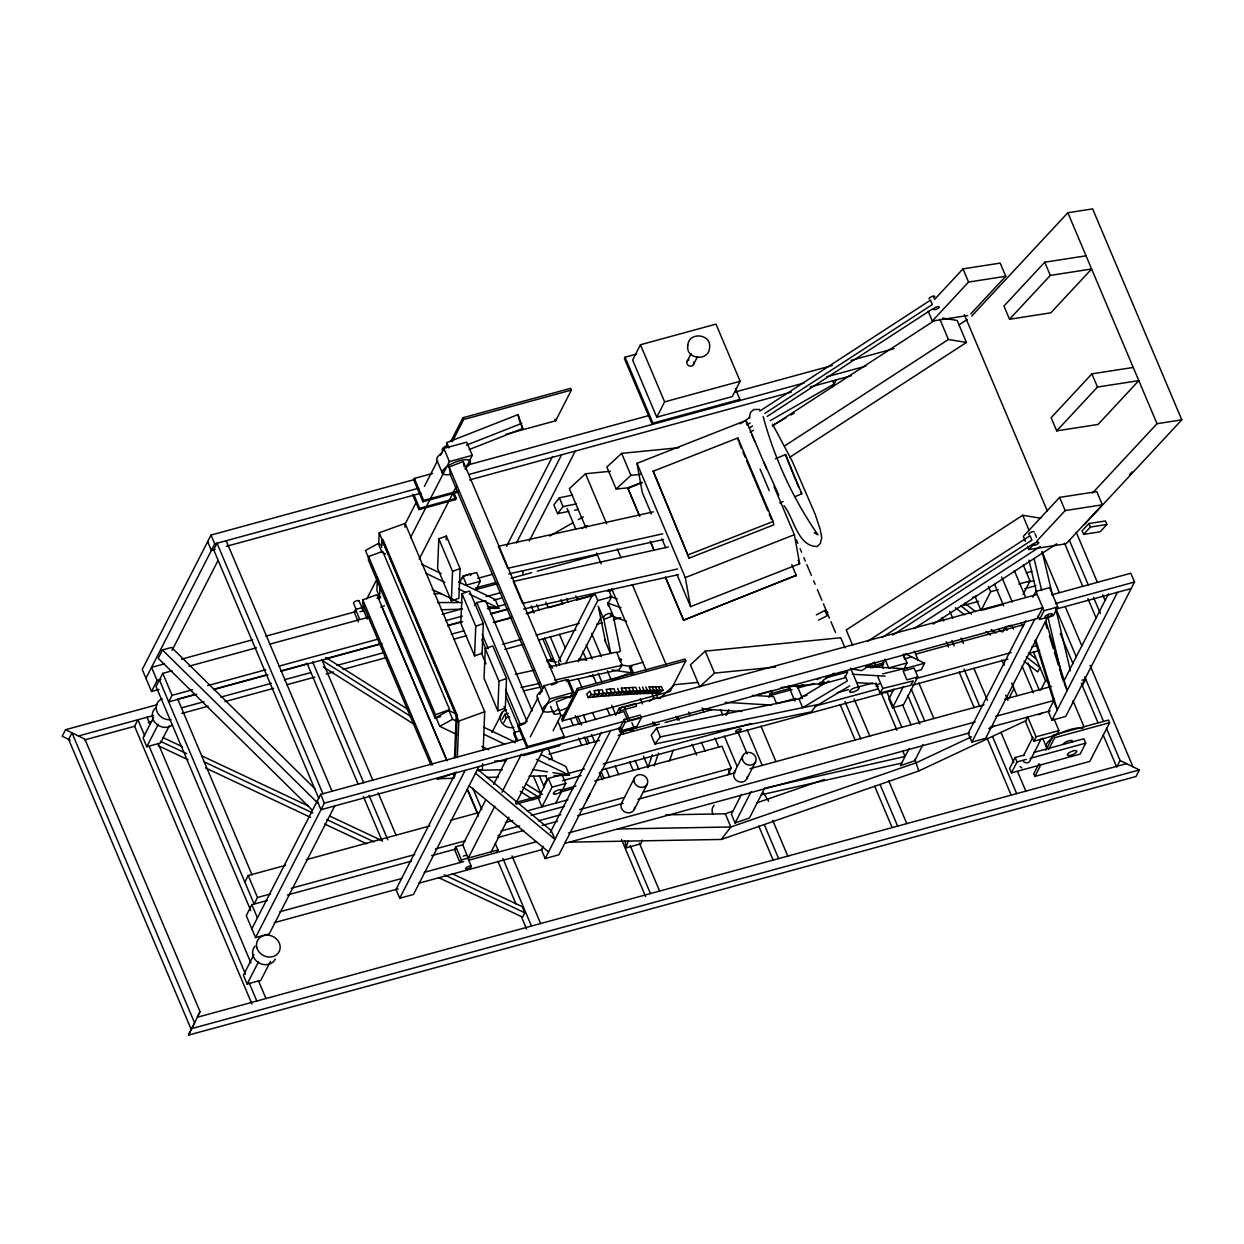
<?xml version="1.0" encoding="UTF-8"?>
<svg xmlns="http://www.w3.org/2000/svg" width="1244" height="1244" viewBox="0 0 1244 1244"><rect width="100%" height="100%" fill="white"/><g stroke="black" fill="none" stroke-linecap="round" stroke-linejoin="round"><path stroke-width="1.5" d="M446.705 759.851L376.916 594.71L362.781 599.81L362.626 603.527L430.922 765.107M435.307 718.426L435.462 714.725L449.597 709.609L382.717 551.387L368.582 556.503L368.442 560.204L435.307 718.426L440.609 716.513M377.43 576.983L376.885 590.449L379.887 597.555M378.736 544.312L379.202 532.774L405.109 523.413L484.709 711.723L483.17 750.179M379.513 599.173L380.058 585.753M381.597 547.391L381.908 539.725L382.857 539.383L457.154 715.176L455.459 757.378M404.953 527.254L405.109 523.413M438.805 538.792L437.608 568.461L451.354 600.992L458.896 598.255L460.093 568.601L446.347 536.071L438.805 538.792L452.552 571.323L451.354 600.992M446.192 539.787L446.347 536.071M453.904 773.053L453.749 776.894L454.682 776.551L454.837 772.711M454.511 757.72L456.206 715.518L381.908 539.725M462.022 593.73L460.824 623.399L474.57 655.93L482.112 653.193L483.31 623.539L469.563 591.009L462.022 593.73L475.768 626.261L474.57 655.93M457.326 757.627L458.803 721.1L452.038 705.115M485.238 648.668L484.056 678.338L497.802 710.853L505.328 708.131L506.526 678.462L492.779 645.947L485.238 648.668L498.984 681.199L497.802 710.853M482.625 763.629L482.392 769.398L478.94 770.642M749.106 418.311L750.505 412.495L753.693 409.525L759.571 409.463M647.891 767.719L652.307 754.906M642.231 840.089L640.971 843.774L625.856 847.895L628.375 840.602M654.126 765.915L658.527 753.164M669.459 761.157L673.253 750.148M1106.522 728.44L1120.082 760.504L1139.38 769.927L1136.021 776.489L188.513 1035.101L191.623 1028.648M70.239 740.18L62.2 736.246L65.559 729.699L84.856 739.123L200.035 1011.605L191.871 1028.539L1139.38 769.927M726.465 714.491L728.797 709.655M414.983 479.391L211.029 535.06L142.236 669.505L151.519 691.477L159.014 689.425M145.952 678.291L214.745 543.846L418.699 488.192M314.779 788.603L171.579 647.44L162.42 649.943L158.175 658.263L312.384 810.264M172.061 650.348L218.042 560.484M151.519 691.477L157.117 680.546L160.865 679.519M172.123 670.811L162.762 673.362L156.044 686.486L250.79 910.624M153.618 717.337L143.076 737.941L146.792 746.742L160.523 742.995L169.308 725.812M192.649 689.72L172.045 695.334L168.686 701.896L196.785 694.23M146.792 746.742L158.221 724.412M432.648 473.451L414.345 478.442L413.677 479.749L422.96 501.736L457.745 492.235M364.679 606.932L355.535 609.436L354.182 612.048L358.365 621.938M364.165 604.102L362.393 607.554L367.275 619.092M366.825 598.908L377.445 578.149M404.875 524.533L416.382 502.032M424.359 486.466L437.639 460.529M440.283 455.335L443.828 448.415L466.718 442.164L472.285 455.351L465.209 469.19M450.732 441.573L462.939 417.72L570.623 388.33L571.369 390.087L555.679 420.767L505.546 434.436M452.349 441.636L463.685 419.477L571.369 390.087M412.51 494.381L418.933 509.605L419.601 508.283L456.221 498.3L453.36 491.536M422.96 501.736L423.629 500.415L458.414 490.929M410.458 537.703L449.395 461.602L472.285 455.351M244.85 882.089L248.209 875.527L285.653 865.311M419.181 559.147L456.361 486.497M418.933 509.605L455.553 499.606L456.221 498.3M267.242 900.485L251.848 904.683L246.265 915.615L255.549 937.587L269.279 933.84L334.714 805.956M270.601 893.923L257.492 897.499L254.134 904.061L159.403 679.924M197.516 1016.535L200.035 1011.605M188.513 1035.101L194.593 1022.895L71.996 732.84L68.638 739.402L191.234 1029.457M251.832 928.801L320.625 794.356L524.719 738.656M255.549 937.587L324.342 803.157L623.928 721.38M253.931 954.661L243.389 975.265L247.105 984.051L260.836 980.303L270.492 961.41M247.105 984.051L258.519 961.736M459.518 582.798L462.877 576.236L476.607 572.489L480.324 581.275L476.125 589.469M506.557 546.271L552.538 456.424M516.462 542.975L561.557 454.837M529.306 540.953L575.288 451.09M636.15 354.182L625.048 357.215L624.379 358.521L652.229 424.453L652.913 423.131L739.885 399.402L735.359 388.703M640.458 344.743L632.621 360.045L656.77 417.175L732.296 396.572L740.133 381.27L715.984 324.124L640.458 344.743L664.607 401.874L656.77 417.175M456.159 771.933L396.012 889.444L399.728 898.23L413.459 894.483L478.909 766.599M399.728 898.23L465.178 770.347M491.909 732.623L502.358 712.221M502.265 719.25L504.784 714.336L508.205 713.403M687.108 361.444L691.135 353.576M503.742 722.764L506.261 717.85L509.698 716.917M693.483 364.554L697.495 356.686M463.157 844.754L455.833 846.744L454.495 849.372L460.062 862.558L461.415 859.931L498.035 849.947L495.236 843.354M519.837 730.928L514.347 732.421L513.663 733.742L516.524 740.491M557.841 721.318L564.278 736.541L527.658 746.524L526.989 747.846L517.691 725.874L518.375 724.552L525.699 722.562M485.72 799.908L462.706 844.878L468.273 858.065L494.832 806.174M493.681 784.342L506.961 758.389M514.923 742.823L516.695 739.356M524.673 723.79L537.937 697.853M539.709 694.385L544.141 685.739L567.031 679.488L572.598 692.675L569.939 697.868M593.201 593.497L558.292 661.73L559.769 665.245M565.491 663.705L597.789 600.572L611.535 596.825L608.549 589.796M501.907 792.335L521.391 754.268M530.239 736.977L549.708 698.926L572.598 692.675M523.631 754.393L522.962 755.714L559.582 745.716L560.251 744.41M578.351 661.652L601.054 617.304M608.036 603.651L611.535 596.825M491.162 851.813L508.874 817.215M515.949 803.375L543.395 749.759M553.129 730.726L561.091 715.16M577.371 688.445L561.666 719.125L562.412 720.882L670.096 691.477L685.802 660.813L685.055 659.056L577.371 688.445L578.102 690.202L562.412 720.882M496.683 852.56L498.035 849.947M563.61 737.847L564.278 736.541M739.2 400.708L739.885 399.402M543.675 785.819L547.033 779.257L545.603 775.883M548.324 778.402L538.263 798.073L541.98 806.858L552.041 787.188L565.771 783.44L562.055 774.654L548.324 778.402L552.041 787.188M555.71 803.111L565.771 783.44M643.179 662.259L630.35 665.742L629.464 667.499L632.434 674.528M543.208 846.293L541.435 849.761L545.152 858.547L558.883 854.799L622.544 730.368M550.283 832.469L601.567 732.249M615.656 715.284L619.388 707.991L635.404 703.622L636.524 706.265L620.507 710.635L619.014 713.543M545.152 858.547L610.586 730.663M452.163 873.677L522.231 906.658L524.828 912.769L522.589 917.139L438.494 877.564M619.745 728.16L624.224 719.421L640.24 715.051L641.344 717.695L636.213 727.74L620.181 732.11L618.703 728.595M620.181 732.11L625.328 722.064L641.344 717.695M586.686 800.296L590.029 793.75M832.547 387.024L836.201 379.887M634.487 777.873L621.44 803.36A7.091 6.204 27.1 0 0 626.416 812.565A7.091 6.204 27.1 0 0 634.735 807.216M634.191 809.595L647.238 784.093M725.952 715.347L727.631 712.081M727.895 774.748L731.254 768.201L721.971 746.229L594.632 780.968M768.885 697.2L772.26 690.591L757.612 694.587M734.131 772.617L742.823 755.637M746.866 778.837L755.559 761.872M741.548 794.294L731.363 814.214L735.08 822.999L749.432 818.023L764.92 787.747M735.08 822.999L751.205 791.479M884.204 660.626L881.934 665.058L883.427 668.572M903.579 657.065L905.259 653.784L924.556 663.223L921.213 669.785L915.615 671.309M903.968 668.852L906.985 662.943L903.268 654.157M893.892 689.098L888.854 698.957L892.554 707.758L903.548 704.757L917.839 676.829L914.122 668.044L903.144 671.029L906.845 679.83L917.839 676.829M892.554 707.758L903.486 686.393M909.193 748.422L900.345 765.713L914.698 760.737L922.986 744.565M998.154 589.672L990.644 591.724L981.034 610.524L975.001 596.265M1002.882 632.014L1005.51 626.883L1011.139 625.343M1023.019 594.648L1030.016 580.979L1023.237 564.947M1032.893 597.213L1035.879 591.382L1049.609 587.634L1057.773 606.979L1053.31 615.718L1039.564 619.465L1038.087 615.951M1025.662 620.958L968.19 733.276L971.906 742.062L985.637 738.314L1048.428 615.624M971.906 742.062L1034.681 619.372M1039.564 619.465L1044.043 610.726L1057.773 606.979M1008.775 698.708L1014.093 688.321M1040.73 690.078L1045.52 680.701L1033.437 652.105M1024.465 754.984L1015.182 757.518L1009.599 768.45L1011.45 772.851L1080.119 754.113L1085.701 743.181L1083.851 738.78L1033.748 752.464M1011.45 772.851L1017.048 761.919L1026.331 759.384M1023.439 755.746L1032.986 737.117M1054.477 699.315L1048.288 711.413L1052.004 720.198L1065.735 716.451L1134.528 582.021L1130.812 573.235L1051.709 594.819M1064.211 680.312L1108.42 593.901M1036.05 736.821L1027.699 717.042L1025.46 721.411L1033.811 741.191L1036.05 736.821L1058.939 730.57L1054.057 719.032M1041.135 738.983L1029.861 761.001A4.059 3.545 27.1 0 1 1023.408 761.483M1052.004 720.198L1117.439 592.331M1038.958 763.66L1033.78 773.752L1034.899 776.396L1089.822 761.406L1109.632 722.702L1108.513 720.074L1053.59 735.064L1045.831 750.21M1034.899 776.396L1040.933 764.609M1048.676 749.479L1054.694 737.708L1109.632 722.702M1058.939 730.57L1056.7 734.94L1033.811 741.191M1082.358 685.755L1085.717 679.193L1082.016 680.204M1120.082 760.504L1116.723 767.05L1103.179 735.002M880.006 692.955L882.789 688.445L913.329 680.888L910.53 685.397L880.006 692.955L875.823 683.065M474.757 605.377L476.779 602.578L485.58 600.65L532.168 710.868M549.133 666.908L616.62 652.089L622.202 665.276L618.843 669.925L566.347 681.463M569.363 842.141L721.256 839.451L730.85 826.98L916.33 762.696L971.548 736.775M572.52 495.096L559.333 497.802L553.86 504.877L557.576 513.663L568.897 511.346M557.576 513.663L563.05 506.603L576.236 503.898M802.567 698.148L656.661 728.098L651.203 735.157L654.919 743.959L811.368 711.848L816.841 704.773M654.919 743.959L660.377 736.883L818.879 704.353L849.714 685.864M934.524 299.477L962.996 268.875L1000.176 263.106L1005.758 276.292L970.802 313.861M928.148 311.124L932.331 321.014L968.563 282.061L1005.758 276.292M971.751 316.023L1067.85 212.74L1092.636 208.899L1181.8 419.85L1084.395 524.548M1086.043 255.813L1044.727 262.22L1003.955 306.055L1009.537 319.242L1050.853 312.819L1091.626 268.999L1050.309 275.406L1009.537 319.242M1133.237 367.447L1091.905 373.853L1051.133 417.689L1056.716 430.859L1098.032 424.453L1138.804 380.633L1097.488 387.039L1056.716 430.859M1027.528 546.256L1028.912 549.553L1066.108 543.784L1102.355 504.815L1096.773 491.629L1059.593 497.398L1023.346 536.366L1025.429 541.311M1028.912 549.553L1034.091 543.986M1036.687 541.202L1065.159 510.584L1102.355 504.815M1092.512 493.028L1157.013 423.706L1181.8 419.85M1129.77 474.399L1132.04 471.958M1088.904 523.537L1082.109 530.846L1083.602 534.36L1100.131 531.794L1106.927 524.486L1105.434 520.972L1088.904 523.537L1090.397 527.052L1083.602 534.36M591.335 694.603L589.858 691.089L586.748 694.059L588.225 697.589L591.335 694.603L603.62 693.297L600.401 696.282L592.331 697.122L595.503 694.136L593.994 690.622L602.127 689.782L603.635 693.297L600.385 696.282L640.38 693.592L644.05 690.576L637.27 690.855L633.647 693.872L637.255 690.855L619.201 691.944L615.764 694.961L619.17 691.959L603.635 693.297M595.472 694.136L592.362 697.122L588.225 697.589M610.384 471.274L585.489 473.731L569.379 488.674L586.002 528M678.897 447.7L621.642 453.36L606.87 467.044L616.153 489.016L629.511 487.695M616.153 489.016L630.926 475.332L640.473 474.384M845.034 647.891L840.742 637.752L705.224 651.125L690.451 664.809L699.75 686.797L714.522 673.097L775.587 667.064M659.88 698.382L674.652 684.682L697.62 682.427M607.601 692.924L604.335 695.909L607.616 692.924L606.108 689.409L610.026 689.052L611.535 692.566L608.223 695.567L611.535 692.566M615.376 692.255L612.032 695.24L615.391 692.255L613.883 688.741L610.058 689.052M626.587 691.446L623.12 694.447L626.618 691.431L625.11 687.916L621.456 688.165L622.917 691.68L619.481 694.681L622.933 691.68L621.456 688.165M630.21 691.213L626.696 694.23L630.226 691.213L628.718 687.699L625.126 687.916M633.756 691.026L630.21 694.043L633.787 691.026L632.279 687.512L628.733 687.699M640.676 690.7L637.052 693.717L640.707 690.7L639.198 687.186M658.48 686.735L659.973 690.249L647.378 690.467L643.63 693.499L647.362 690.467L644.065 690.576L640.365 693.592L656.117 693.266L659.958 690.249L662.959 690.233L661.481 686.719L649.135 686.875M650.596 690.389L646.864 693.406L650.612 690.389L649.119 686.875M653.784 690.327L650.006 693.343L653.8 690.327L652.291 686.812M656.91 690.28L653.1 693.297L656.925 690.28L655.417 686.766M659.973 690.249L656.101 693.266L659.087 693.266L662.959 690.233M649.275 701.336L653.769 698.102L659.553 698.444M740.258 423.8L750.008 417.455M759.757 411.126L930.465 300.177L932.316 304.578L764.873 413.397M746.991 425.028L750.241 422.913M749.292 428.045L752.542 425.946M767.159 416.429L932.984 308.652M772.353 425.899L934.275 320.657M959.062 324.839L967.194 319.553M784.871 445.772L948.41 339.472L966.448 342.458L957.149 320.47L942.734 318.091M789.956 457.154L966.448 342.458M1040.746 518.25L1022.724 515.265L846.231 629.977L852.653 645.201M867.457 641.406L1030.032 535.744L1031.882 540.145L882.323 637.348M817.292 679.613L820.542 677.498M822.844 680.515L834.226 673.128M892.741 635.093L1032.551 544.219M914.013 628.624L1040.326 546.536M874.656 662.15L861.657 670.609L850.569 668.774M933.187 624.115L1056.731 543.815M828.737 681.043L798.959 698.895L802.675 707.681L847.335 680.903L845.111 675.632M549.739 536.008L573.266 522.542M578.304 519.65L583.343 516.773M582.021 528.451L587.059 525.559M750.039 432.212L753.397 430.3M770.192 420.674L834.04 384.101L832.547 380.586M772.431 425.588L785.866 417.891M790.904 414.998L794.263 413.086M381.784 545.183L378.285 543.504L365.441 550.517L369.157 559.302M454.107 713.014L448.882 710.511L436.022 717.524L439.738 726.309L457.248 734.675M439.738 726.309L452.598 719.296L457.823 721.8M816.328 614.878L824.865 610.446L827.835 612.343M818.552 620.15L827.104 615.733L824.865 610.446M988.809 728.673L993.987 726.232M721.256 839.451L918.741 771L1026.409 720.463M1038.569 714.756L1042.037 713.123M775.401 458.756L785.539 454.558L801.774 493.821L795.009 496.636M779.801 502.934L783.176 501.534M610.695 653.116L603.853 619.434L613.261 615.718L607.678 602.531L608.44 606.279M617.351 652.509L620.476 651.265L613.261 615.718M447.234 446.098L446.612 442.677L518.095 414.579L522.729 428.496L469.128 449.582M466.422 445.15L521.796 423.364M542.011 691.726L450.655 475.581L449.1 467.044L463.203 461.493L556.83 683.003L551.543 685.071M651.312 513.803L642.262 492.375L637.006 463.328L746.089 420.441L766.459 468.646M653.224 471.227L737.863 437.95L773.146 521.454L773.768 524.859L689.145 558.152L653.224 471.227L689.145 558.152M639.121 515.078L627.738 487.85L642.059 482.206M627.831 488.363L642.153 482.719M688.523 554.731L773.146 521.454M794.372 534.702L799.643 563.75L690.56 606.652L685.288 577.589L794.372 534.702L774.001 486.497M683.547 620.196L796.3 575.319L683.547 620.196L665.478 577.449M575.863 694.245L556.223 701.974L560.857 715.891L566.222 713.792M615.174 678.789L627.691 673.875M559.924 710.775L567.077 707.96M377.041 598.317L380.68 596.996M452.552 571.323L460.093 568.601M380.757 607.103L384.396 605.781M475.768 626.261L483.31 623.539M498.984 681.199L506.526 678.462M456.206 715.518L457.154 715.176M458.803 721.1L484.709 711.723M436.924 779.319L453.158 773.441M665.758 814.851L725.283 813.794L732.623 811.244M756.492 802.971L824.445 779.428M664.607 401.874L740.133 381.27M467.371 465.101L648.87 415.558M734.94 392.062L832.236 365.518M850.943 360.402L893.985 348.662M469.221 474.399L804.137 382.981M826.591 376.854L865.886 366.125M215.134 549.397L211.387 550.408L207.67 541.622M226.361 546.318L420.954 493.215M469.594 479.935L791.433 392.093M810.139 386.993L851.316 375.75M164.659 663.783L151.55 667.359L157.117 680.546M181.531 659.18L252.734 639.743M265.858 636.166L355.8 611.613M477.618 578.367L492.608 574.277M480.324 581.275L466.593 585.022L462.877 576.236M188.979 666.209L256.388 647.813M269.497 644.236L368.737 617.148M475.472 588.008L496.076 582.394M511.051 578.304L531.654 572.675M537.268 571.151L597.198 554.793M475.021 589.843L497.18 583.794M486.124 596.622L500.897 592.595M442.133 614.272L462.441 608.72M493.837 600.152L501.239 598.131M207.624 685.631L265.672 669.785M278.78 666.209L378.036 639.121M445.445 620.725L462.286 616.122M488.503 608.969L492.251 607.943M497.864 606.403L505.359 604.366M65.559 729.699L157.304 704.648M177.908 699.019L192.882 694.945M213.486 689.316L265.921 675.01M280.895 670.92L307.113 663.767M325.835 658.651L380.151 643.832M447.56 625.437L460.669 621.86M490.618 613.681L507.474 609.078M213.626 689.627L267.942 674.808M281.051 671.231L382.157 643.63M447.7 625.748L462.69 621.658M490.774 613.992L507.63 609.389M493.246 622.373L511.968 617.273M526.943 613.183L594.321 594.788M607.43 591.211L613.043 589.687M78.419 735.981L153.354 715.533M181.469 707.867L203.938 701.725M220.81 697.122L271.379 683.314M284.503 679.737L310.72 672.584M336.953 665.416L383.79 652.633M451.23 634.238L464.339 630.646M494.319 622.466L511.175 617.864M526.165 613.774L533.66 611.737M548.651 607.647L563.641 603.558M576.749 599.966L593.606 595.378M608.596 591.273L612.343 590.262M84.436 739.978L135.021 726.185M148.129 722.593L151.877 721.582M181.857 713.403L208.075 706.234M224.946 701.632L273.649 688.336M286.758 684.76L314.856 677.094M326.099 674.03L333.594 671.978M342.971 669.428L386.06 657.656M453.5 639.26L466.609 635.668M502.529 644.345L521.252 639.245M536.226 635.155L579.269 623.399M504.8 649.384L523.506 644.268M538.481 640.178L575.925 629.962M596.514 624.348L602.127 622.809M613.354 619.745L620.849 617.708M552.709 668.106L546.691 660.58L553.393 658.745M578.102 690.202L685.802 660.813M1026.331 572.846L1031.882 571.338M1018.774 584.042L1030.016 580.979M972.746 597.275L976.447 596.28M1028.197 582.145L1033.748 580.637M517.691 725.874L523.195 724.366M963.836 605.346L978.624 601.318M1024.838 588.707L1035.941 585.675M1037.169 594.461L624.146 707.183L629.728 720.369L1042.752 607.647L1037.154 618.579L624.13 731.301M982.9 610.011L1003.519 604.382M560.298 728.953L623.959 711.568L627.676 720.354M1055.41 603.62L1134.528 582.021M620.88 727.849L320.983 809.704L317.267 800.918M1055.736 609.171L1131.185 588.583M629.759 728.378L620.849 730.803L619.372 727.289M633.32 727.398L636.881 726.434M825.783 677.887L847.724 671.9L844.66 677.887L820.9 684.371M548.977 754.222L599.515 740.429M618.221 735.313L659.413 724.086M665.027 722.546L711.817 709.78M769.849 693.934L790.438 688.321M796.051 686.781L803.531 684.744M867.177 667.375L884.017 662.772M915.848 654.095L1024.403 624.457M769.601 695.707L792.039 689.596M797.653 688.056L814.478 683.469M872.433 667.655L883.644 664.591M904.217 658.978L911.696 656.941M906.985 662.943L888.683 667.935L884.966 659.149M777.158 703.451L795.818 698.366M801.416 696.842L807.014 695.303M902.164 669.334L924.556 663.223M837.243 692.706L848.439 689.642M857.769 687.092L872.697 683.018M562.008 775.168L584.462 769.041M603.184 763.94L751.049 723.573M814.696 706.203L878.342 688.834M915.771 678.618L1011.232 652.571M1031.82 646.942L1037.434 645.418M562.397 780.703L581.103 775.603M601.692 769.989L893.69 690.28M912.412 685.18L1007.873 659.118M1028.461 653.504L1039.689 650.441M306.257 859.682L429.849 825.954M450.452 820.325L478.536 812.659M515.98 802.442L540.331 795.802M560.92 790.173L575.91 786.084M516.136 804.106L540.145 797.559M560.469 792.008L573.391 788.478M527.238 810.886L567.87 799.799M505.406 822.486L512.808 820.465M531.266 815.426L564.512 806.345M291.205 888.294L414.796 854.566M435.384 848.952L465.349 840.773M500.928 831.054L519.65 825.954M538.372 820.838L560.857 814.711M579.58 809.595L624.519 797.326M643.241 792.21L731.254 768.201M287.426 894.965L411.437 861.128M431.621 855.623L456.377 848.859M497.569 837.616L523.786 830.463M542.104 825.472L557.499 821.258M577.683 815.753L623.026 803.375M638.016 799.286L734.971 772.819M749.945 768.73L984.02 704.85M1004.623 699.221L1051.429 686.455M279.916 911.728L401.719 878.482M424.204 872.339L463.732 861.563M469.19 860.071L536.646 841.659M568.508 832.967L975.156 721.971M995.775 716.342L1053.87 700.496M274.318 922.659L398.002 888.9M418.622 883.271L542.306 849.512M564.792 843.385L969.574 732.903M990.177 727.273L1050.154 710.915M1030.032 758.373L1085.701 743.181M197.314 1017.25L1126.52 763.645M882.618 673.921L907.747 667.701M766.568 787.763L905.072 756.476L902.833 751.205M761.328 794.776L901.682 763.085M653.504 511.828L498.424 546.303L507.707 568.275L662.788 533.8M508.718 573.904L663.565 539.492M668.37 546.987L513.274 581.461L522.573 603.433L677.653 568.959M523.584 609.062L678.431 574.65M515.389 674.326L534.127 670.205M520.956 687.512L539.709 683.391M554.7 680.095L622.202 665.276M523.226 690.918L540.098 687.217M548.931 759.633L552.445 758.856L547.935 748.204M574.541 510.18L578.32 509.402M932.331 321.014L967.645 315.541M1090.397 527.052L1106.927 524.486M781.045 687.528L825.067 683.174M632.294 687.512L635.762 687.341L637.27 690.855M433.736 593.761L441.356 593.559M437.453 602.547L462.084 602.562M441.169 609.747L462.348 609.187M487.353 608.518L498.906 608.207L495.19 599.421L458.554 581.897M494.801 761.017L506.23 760.706M477.572 770.363L502.327 769.709M438.634 778.697L454.029 778.293M486.746 777.422L498.284 777.111M529.089 776.287L546.396 775.836M554.093 775.634L569.488 775.214L565.787 766.428L541.358 754.75M617.568 828.971L730.85 826.98L725.283 813.794M865.855 666.457L904.466 668.743M852.202 674.232L885.013 676.161M857.178 682.676L876.476 683.811M752.371 695.365L773.597 696.624L776.583 703.653M725.19 702.331L771.529 705.068M703.14 709.173L741.751 711.459M578.864 658.916L586.453 660.004M620.601 664.934L631.983 666.582M546.691 660.58L556.301 661.963M612.048 670.003L633.196 673.066M589.267 676.052L593.077 676.596M610.151 679.068L613.945 679.613M487.866 606.512L498.906 608.207L469.252 594.026M532.665 769.554L547.391 771.824M552.927 772.679L569.488 775.214L536.351 759.353M814.214 532.712L815.52 533.101M609.995 596.358L617.257 598.939M608.254 603.216L620.974 607.725M612.235 616.215L626.634 621.3M163.12 737.661L182.386 746.727M201.652 755.792L308.512 806.081M329.536 815.971L382.095 840.711M160.445 741.3L186.724 753.662M204.234 761.903L312.85 813.016M326.861 819.609L374.164 841.877M444.232 874.843L524.828 912.769M158.206 745.669L187.984 759.68M205.509 767.921L310.611 817.386M324.622 823.994L366.669 843.774M421.918 564.372L441.107 573.546M385.5 553.969L382.001 552.305L378.285 543.504M425.619 573.157L444.823 582.347M458.772 589.018L465.754 592.362M432.15 589.438L458.398 601.987M483.776 727.211L515.187 742.233M483.994 734.318L504.94 744.332M481.739 746.4L488.736 749.743M1045.52 680.701L1048.739 682.287M815.473 533.427L817.961 534.827C793.237 499.31 774.39 458.336 763.163 416.553M325.757 657.47L407.861 709.344M526.072 784.047L542.493 794.418M322.227 660.486L410.878 716.497M522.527 787.048L537.315 796.393M323.269 666.924L415.216 725.019M520.287 791.417L533.427 799.721M1019.987 766.553L1021.899 767.937M964.8 603.262L975.467 611.582M998.31 629.402L1001.358 631.781M1028.788 653.178L1036.392 659.118M960.741 605.75L971.409 614.069M991.204 629.511L995.775 633.072M1026.253 656.848L1039.953 667.546L1037.729 671.915L1024.014 661.217M955.454 607.741L964.598 614.863M985.932 631.501L990.504 635.078M477.68 769.352L551.232 830.619L554.948 839.405L475.503 773.239M469.112 785.741L548.542 851.907M162.42 649.943L318.013 803.313M763.505 793.034L768.605 801.245M772.54 424.142L792.101 461.011L815.053 513.959L820.123 529.073L821.74 537.703L820.34 543.504L817.137 546.474C797.575 546.598 794.092 518.095 784 505.639M800.841 492.018L801.774 493.821M778.744 495.003L763.707 461.851M760.1 469.081L769.243 490.696M796.72 482.579L798.835 487.493M1067.85 212.74L1157.013 423.706M1044.727 262.22L1050.309 275.406M1091.905 373.853L1097.488 387.039M1076.231 532.292L1097.41 582.394M1102.713 594.912L1104.967 600.277M962.996 268.875L968.563 282.061M1059.593 497.398L1065.159 510.584M1069.342 540.16L1088.251 584.882M1093.554 597.415L1100.365 613.51M1064.475 543.13L1082.638 586.079M1087.925 598.597L1096.244 618.284M964.38 314.716L1047.386 511.097M1035.07 533.816L1036.547 537.346M1041.943 551.465L1059.235 592.393M1065.253 606.637L1081.798 645.776M1090.071 665.353L1132.942 766.786M939.842 319.195L948.41 339.472M1022.724 515.265L1029.146 530.488M1055.347 607.336L1076.418 657.205M1084.706 676.798L1103.521 721.318M1060.261 633.491L1073.059 663.767M1081.347 683.345L1097.908 722.531M1035.879 591.382L1044.043 610.726M1072.95 700.652L1083.975 726.745M1064.226 683.469L1067.212 690.498L1045.753 620.834M1014.295 570.592L1025.616 597.353M1001.7 577.014L1012.274 602.049M1021.34 623.508L1022.863 627.069M994.594 584.369L1003.659 605.828M1011.978 625.499L1013.487 629.075M1027.839 663.036L1039.175 689.845M1053.59 735.064L1054.694 737.708M988.389 586.375L990.644 591.724M1005.51 626.883L1007.018 630.444M1022.07 666.084L1033.375 692.799M1042.659 738.252L1046.328 746.944A21.272 7.137 -22.9 0 1 1052.517 737.847M1001.918 659.926L1004.172 665.276M1011.699 683.096L1016.97 695.567M1005.665 695.163L1007.904 700.434M1015.182 757.518L1017.048 761.919M949.81 611.333L952.826 618.455M961.099 638.032L963.354 643.366M973.896 668.292L987.441 700.341M1000.985 732.374L1013.767 762.65M1017.53 771.544L1025.818 791.122M942.159 617.382L943.667 620.943M951.94 640.536L954.21 645.869M963.991 669.008L979.79 706.39M992.572 736.666L1016.659 793.625M946.326 641.748L948.597 647.082M959.124 672.009L974.176 707.618M986.959 737.879L1011.045 794.838M914.356 651.172L918.134 660.082M918.834 682.956L933.871 718.534M911.183 689.02L924.727 721.038M907.84 695.567L919.86 724.039M902.724 705.208L910.997 724.785M874.765 663.239L876.274 666.8M886.801 691.695L901.838 727.273M914.931 759.4L918.741 771M877.922 676.907L882.789 688.445M869.152 664.467L870.66 668.012M881.187 692.924L896.971 730.275M751.842 434.545L754.859 441.682M796.3 539.709L797.793 543.286M800.063 548.62L801.571 552.196M803.826 557.545L805.334 561.106M806.843 564.667L811.368 575.366M813.623 580.715L815.131 584.276M817.386 589.625L821.911 600.323M823.419 603.884L829.437 618.144M830.945 621.705L835.47 632.403M850.538 668.059L858.826 687.668M798.135 560.189L799.643 563.75M854.13 698.988L869.929 736.386M888.745 780.89L906.798 823.606M791.79 564.636L796.393 575.832M739.231 443.144L741.486 448.478M742.979 452.023L745.234 457.357M746.742 460.902L767.766 510.646M769.274 514.207L771.513 519.541M844.971 701.492L860.77 738.874M880.332 785.166L897.639 826.109M840.12 704.493L855.157 740.102M874.719 786.379L892.026 827.322M797.015 685.522L802.116 697.557M788.323 685.568L794.869 701.041M625.048 357.215L652.913 423.131M760.924 726.061L775.961 761.639M637.006 463.328L685.288 577.589M747.193 729.808L762.23 765.387M661.886 538.808L665.649 547.733M676.969 574.51L690.56 606.652M621.642 453.36L630.926 475.332M705.224 651.125L714.522 673.097M738.034 732.312L747.162 753.895M772.742 820.48L787.794 856.09M627.738 487.85L639.789 516.353M650.332 541.296L654.095 550.206M665.384 576.936L683.454 619.699M650.41 541.809L653.427 548.931M720.509 709.718L722.764 715.067M764.345 824.772L778.635 858.593M724.303 736.059L737.086 766.288M758.731 825.985L773.022 859.806M702.176 707.852L703.871 711.863M714.942 738.081L718.908 747.442M728.486 770.114L730.181 774.126M688.632 712.066L690.14 715.611M701.414 742.295L705.177 751.189M585.489 473.731L606.652 523.786M617.226 548.822L621.005 557.763M632.341 584.571L666.349 665.027M554.933 419.01L555.679 420.767M692.068 744.332L696.578 755.015M677.778 716.56L679.271 720.12M676.13 716.528L677.622 720.089M596.576 553.02L601.116 563.75M611.69 588.785L646.46 671.014M656.272 694.261L657.781 697.837M652.276 694.587L653.769 698.102M645.869 686.952L647.378 690.467M567.14 508.641L575.863 529.291M642.557 687.061L644.065 690.576M559.333 497.802L563.05 506.603M630.35 665.742L633.32 672.786M654.126 722.002L655.619 725.516M656.661 728.098L660.377 736.883M652.494 722.002L653.986 725.516M640.318 698.599L642.557 703.886M594.819 593.543L597.789 600.572M603.853 619.434L598.286 606.248L605.501 641.811L610.384 653.349M519.012 419.71L522.729 428.496M617.693 688.43L619.201 691.944M631.905 722.655L634.129 727.927M575.785 596.031L577.278 599.592M591.569 633.398L601.35 656.521M607.352 670.749L611.115 679.644M631.423 727.678L632.916 731.239M643.443 756.134L647.953 766.817M619.388 707.991L620.507 710.635M624.224 719.421L625.328 722.064M566.626 598.535L568.119 602.096M586.173 644.781L592.191 659.025M598.208 673.253L601.956 682.147M611.737 705.27L615.5 714.165M622.264 730.181L623.773 733.727M635.046 760.411L638.81 769.305M561.013 599.763L562.521 603.309M582.814 651.343L586.577 660.237M592.595 674.466L596.342 683.36M606.87 708.271L609.887 715.378M629.433 761.639L633.196 770.534M545.883 602.205L548.137 607.554M559.427 634.238L565.445 648.466M578.227 678.711L581.974 687.605M592.502 712.501L595.518 719.623M615.065 765.869L618.828 774.763M462.939 417.72L463.685 419.477M639.307 843.012L659.631 891.077M536.739 604.708L538.994 610.042M550.268 636.726L560.795 661.637M568.306 679.426L575.086 695.427M583.358 715.005L586.359 722.111M591.615 734.566L594.632 741.688M605.906 768.372L609.669 777.267M531.126 605.937L534.127 613.043M544.654 637.954L556.69 666.411M577.745 716.217L581.492 725.112M586.764 737.568L589.018 742.901M601.054 771.373L604.055 778.48M542.866 638.996L551.901 660.362M575.226 715.549L578.989 724.459M584.26 736.914L587.261 744.036M599.297 772.524L602.314 779.646M630.148 845.5L650.472 893.565M570.358 718.55L573.375 725.672M578.647 738.127L581.648 745.249M621.534 839.607L645.605 896.566M446.612 442.677L448.851 447.964M443.828 448.415L449.395 461.602M544.141 685.739L549.708 698.926M550.579 706.328L553.596 713.45A6.329 2.13 -22.9 0 0 559.862 713.279M449.1 467.044L542.726 688.538M453.407 494.537L455.553 499.606M442.397 473.187L436.831 460.016A15.192 5.1 -22.9 0 1 441.962 453.018M542.711 710.511L537.144 697.324A15.192 5.1 -22.9 0 1 542.26 690.342M476.779 602.578L527.114 721.691M482.252 634.44L488.254 648.668M505.546 689.549L520.567 725.112M414.345 478.442L423.629 500.415M518.375 724.552L527.658 746.524M481.848 639.54L485.798 648.901M505.904 696.453L520.941 732.032M539.383 775.681L544.25 787.172M481.49 653.209L486 663.876M504.053 706.576L515.327 733.26M533.381 775.945L540.891 793.734M413.894 494.77L419.601 508.283M514.347 732.421L517.908 740.88M504.784 714.336L506.261 717.85M379.202 532.774L388.206 554.093M389.714 557.654L391.969 562.988M393.462 566.533L395.716 571.867M397.225 575.412L399.479 580.746M400.972 584.307L409.245 603.838M411.484 609.171L412.992 612.732M415.994 619.839L435.524 666.022M437.017 669.583L439.272 674.901M440.78 678.462L443.035 683.796M444.528 687.341L446.783 692.675M448.291 696.22L450.546 701.554M512.015 855.903L540.611 923.561M448.882 710.511L452.598 719.296M502.871 858.407L531.452 926.049M472.829 788.229L481.832 809.517M467.899 790.189L477.696 813.343M498.004 861.408L516.058 904.124M521.329 916.595L526.601 929.05M368.582 556.503L435.462 714.725M467.231 789.458L478.473 816.08M382.437 608.207L446.985 760.908M362.781 599.81L432.57 764.951M358.987 600.712L363.45 611.255A3.032 1.026 -22.9 0 0 359.936 611.799M467.48 857.38L471.196 866.166M356.53 610.353L353.56 603.324A3.032 1.026 -22.9 0 1 356.219 600.945A3.032 1.026 -22.9 0 1 359.018 601.272M355.535 609.436L359.703 619.31M455.833 846.744L461.415 859.931M321.761 659.413L372.889 780.377M378.16 792.832L396.198 835.517M312.617 661.917L363.746 782.88M369.002 795.336L387.801 839.793M307.004 663.13L358.132 784.093M363.388 796.549L382.188 841.022M226.19 540.736L332.07 791.231M322.911 793.734L217.031 543.224L213.673 549.786L318.806 798.508M211.029 535.06L214.745 543.846M320.625 794.356L324.342 803.157M177.581 698.77L252.019 874.874M162.762 673.362L172.045 695.334M248.209 875.527L257.492 897.499M251.848 904.683L257.43 917.87M147.087 717.244L150.089 724.366M158.377 743.943L250.93 962.918M258.441 980.707L265.967 998.512M144.708 735.764L137.928 719.747L134.57 726.294L251.957 1004.017M149.218 746.447L245.535 974.316M249.298 983.211L256.824 1001.016M792.863 473.358L796.02 480.946M790.422 467.402L792.257 471.865M789.816 465.909L785.539 454.558M1045.426 623.042L1047.121 628.547M1049.376 635.871L1053.326 648.715M1054.461 652.385L1058.411 665.213M1059.546 668.883L1063.496 681.712M1035.879 640.147L1057.322 709.811L1053.606 701.025L1034.977 640.52M1042.316 552.196L1052.579 595.518M1055.705 608.705L1070.431 670.858M1034.059 558.463L1041.648 590.48M1047.883 616.853L1062.158 677.125M1028.975 560.127L1036.547 592.16M746.089 420.441L746.742 424.064M737.863 437.95L738.485 441.371M518.095 414.579L518.701 418M463.514 463.203L464.136 466.624M625.11 840.757L625.856 847.895M712.812 813.98A10.123 8.864 27.1 0 1 714.165 805.117M513.865 727.382A10.123 8.864 27.1 0 1 500.99 721.085A10.123 8.864 27.1 0 1 506.432 709.795M172.418 725.019A12.16 10.636 27.1 0 1 155.655 723.231A12.16 10.636 27.1 0 1 155.78 707.82M171.019 719.623A12.16 10.636 27.1 0 1 157.024 711.77A12.16 10.636 27.1 0 1 162.171 698.708M275.328 959.077A12.16 10.636 27.1 0 1 258.41 962.545A12.16 10.636 27.1 0 1 255.067 946.109M1063.169 744.223A5.069 1.695 -22.9 0 1 1068.876 740.786A5.069 1.695 -22.9 0 1 1072.328 741.735M1058.38 734.24A21.272 7.137 -22.9 0 1 1082.809 728.378M604.009 617.117A4.059 1.353 -22.9 0 1 608.518 613.634A4.059 1.353 -22.9 0 1 610.353 615.391M522.822 573.686A7.091 6.204 27.1 0 1 523.366 571.323M747.426 776.458A7.091 6.204 27.1 0 1 737.816 781.31A7.091 6.204 27.1 0 1 735.655 770.705M693.499 362.128A3.545 3.094 27.1 0 1 691.586 366.078A3.545 3.094 27.1 0 1 687.092 363.87A3.545 3.094 27.1 0 1 688.989 359.92M620.601 708.442A2.535 0.855 -22.9 0 1 623.446 706.732A2.535 0.855 -22.9 0 1 625.172 707.198M451.261 474.213A15.192 5.1 -22.9 0 1 444.279 468.832A15.192 5.1 -22.9 0 1 465.691 459.674A15.192 5.1 -22.9 0 1 465.209 468.242M553.331 711.101A15.192 5.1 -22.9 0 1 545.276 705.503A15.192 5.1 -22.9 0 1 568.757 697.262M463.219 856.167A3.032 1.026 -22.9 0 1 466.733 855.623M553.596 713.45A6.329 2.13 -22.9 0 1 559.085 709.002M444.124 450.592A6.329 2.13 -22.9 0 1 442.429 448.757A6.329 2.13 -22.9 0 1 447.622 445.305M462.457 577.667A4.556 1.524 -22.9 0 1 467.588 574.572A4.556 1.524 -22.9 0 1 470.698 575.412M498.751 835.051A3.032 1.026 -22.9 0 1 498.051 835.797M605.517 641.033A4.059 1.353 -22.9 0 1 604.926 639.805M619.077 659.149A4.059 1.353 -22.9 0 1 620.103 661.279M878.186 686.361A3.032 1.026 -22.9 0 1 876.227 685.724A3.032 1.026 -22.9 0 1 879.71 683.687M938.862 307.734A3.032 1.026 -22.9 0 1 934.26 309.616A3.032 1.026 -22.9 0 1 935.379 307.455A3.032 1.026 -22.9 0 1 939.22 307.05M929.517 299.011A3.032 1.026 -22.9 0 1 930.465 297.16A3.032 1.026 -22.9 0 1 934.353 296.103A3.032 1.026 -22.9 0 1 933.389 297.969M1029.083 534.578A3.032 1.026 -22.9 0 1 1030.716 532.354A3.032 1.026 -22.9 0 1 1034.324 532.059M687.808 345.443C685.428 359.516 708.847 361.88 709.547 347.776C711.926 333.703 688.507 331.339 687.808 345.443M599.577 693.701L596.42 696.687L599.592 693.701L598.115 690.187L599.577 693.701M256.855 947.695A12.16 10.636 27.1 0 0 276.65 954.692A12.16 10.636 27.1 0 0 271.472 935.892A12.16 10.636 27.1 0 0 256.855 947.695M1068.767 755.606A5.069 1.695 -22.9 0 0 1076.604 751.842A5.069 1.695 -22.9 0 0 1070.711 751.811A5.069 1.695 -22.9 0 0 1068.767 755.606M634.176 781.916A7.091 6.204 27.1 0 0 645.714 786.006A7.091 6.204 27.1 0 0 642.697 775.043A7.091 6.204 27.1 0 0 634.176 781.916M742.497 759.68A7.091 6.204 27.1 0 0 754.051 763.769A7.091 6.204 27.1 0 0 751.034 752.807A7.091 6.204 27.1 0 0 742.497 759.68M630.179 730.181A2.535 0.855 -22.9 0 0 634.098 728.3A2.535 0.855 -22.9 0 0 631.143 728.284A2.535 0.855 -22.9 0 0 630.179 730.181M1046.064 617.646A4.059 1.353 -22.9 0 0 1052.331 614.629A4.059 1.353 -22.9 0 0 1047.619 614.614A4.059 1.353 -22.9 0 0 1046.064 617.646M466.516 868.981A3.032 1.026 -22.9 0 0 471.227 866.726A3.032 1.026 -22.9 0 0 467.682 866.71A3.032 1.026 -22.9 0 0 466.516 868.981M627.209 694.168A3.032 1.026 -22.9 0 0 631.268 691.617A3.032 1.026 -22.9 0 0 626.883 692.395A3.032 1.026 -22.9 0 0 627.209 694.168M554.668 794.154A4.556 1.524 -22.9 0 0 561.713 790.764A4.556 1.524 -22.9 0 0 556.41 790.749A4.556 1.524 -22.9 0 0 554.668 794.154M736.479 731.923A3.032 1.026 -22.9 0 0 741.191 729.668A3.032 1.026 -22.9 0 0 737.645 729.653A3.032 1.026 -22.9 0 0 736.479 731.923M851.051 692.364A5.069 1.695 -22.9 0 0 858.889 688.585A5.069 1.695 -22.9 0 0 852.98 688.57A5.069 1.695 -22.9 0 0 851.051 692.364M1034.588 545.136A3.032 1.026 -22.9 0 0 1038.787 542.617A3.032 1.026 -22.9 0 0 1034.495 543.27A3.032 1.026 -22.9 0 0 1034.588 545.136M819.998 684.604A3.032 1.026 -22.9 0 0 824.197 682.085A3.032 1.026 -22.9 0 0 819.905 682.738A3.032 1.026 -22.9 0 0 819.998 684.604"/></g></svg>
